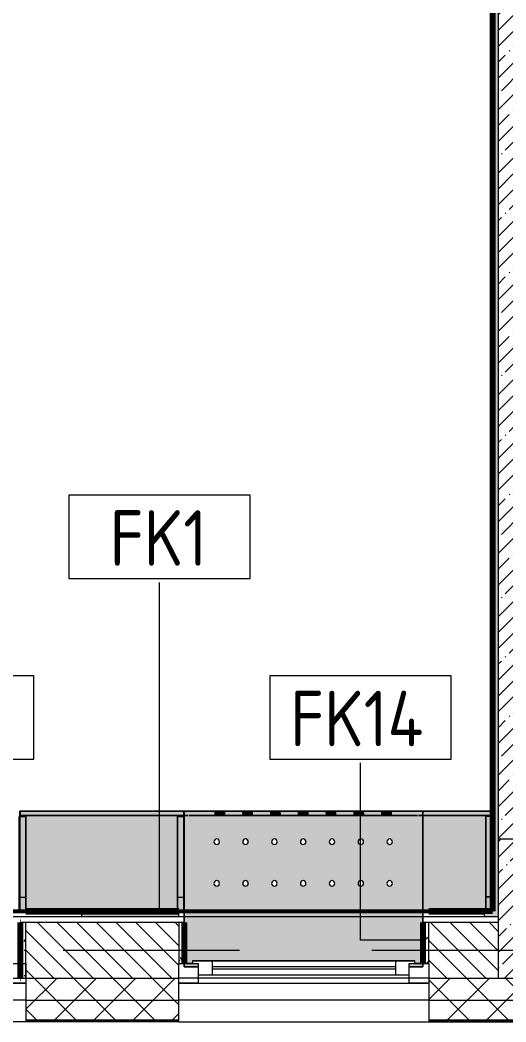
# Model space of a CAD drawing. Header units: millimetres. Extents: x 35144 to 233944, y -8553 to 29000.
# Drawn here: x 63689 to 65438, y -258 to 3348 of the extents above; entities that cross this region are included whole.
import ezdxf

# ---------------------------------------------------------------- set-up
doc = ezdxf.new("R2010")
doc.units = ezdxf.units.MM
doc.linetypes.add('Осевая', pattern=[3175, 635, -476.25, 1587.5, -476.25])
for name, color, linetype, lineweight in [('A-GLAZ', 7, 'Continuous', 9), ('A-GLAZ-1', 7, 'Continuous', 13), ('A-WALL', 7, 'Continuous', 9), ('A-WALL-IDEN', 7, 'Continuous', 9), ('I-WALL', 7, 'Continuous', 9), ('S-COLS', 7, 'Continuous', 9), ('Оси-2', 7, 'Осевая', 9)]:
    doc.layers.add(name, color=color, linetype=linetype, lineweight=lineweight)
for name, color, linetype, lineweight, true_color in [('A-WALL-1', 7, 'Continuous', 9, 0xc0c0c0), ('A-WALL-3', 7, 'Continuous', 9, 0xff80c0), ('I-WALL-13', 7, 'Continuous', 53, 0xeaa7bf), ('I-WALL-14', 7, 'Continuous', 53, 0xe0bbbf), ('I-WALL-28', 7, 'Continuous', 80, 0xffd2ff), ('I-WALL-6', 7, 'Continuous', 9, 0xc0c0c0), ('I-WALL-7', 7, 'Continuous', 9, 0xcbc7bf), ('I-WALL-8', 7, 'Continuous', 80, 0xff80c0), ('S-WALL-ANLY', 7, 'Continuous', 13, 0x008040), ('S-WALL-ANLY-1', 7, 'Continuous', 5, 0x008040), ('Знаки-1', 9, 'Continuous', 9, 0x808080), ('Знаки-2', 7, 'Continuous', 9, 0xc1bbaf), ('Знаки-4', 7, 'Continuous', 9, 0xaba79f), ('Знаки-5', 7, 'Continuous', 9, 0xd5cdbe), ('Знаки-6', 7, 'Continuous', 9, 0xd1cabb), ('Знаки-7', 7, 'Continuous', 9, 0xccc5b7), ('Знаки-8', 7, 'Continuous', 9, 0xd4ccbd)]:
    doc.layers.add(name, color=color, linetype=linetype, lineweight=lineweight, true_color=true_color)
doc.layers.add('Знаки-3', color=7, linetype='Continuous', lineweight=9, transparency=0.5)
doc.styles.add('GOST Common', font='GOST_Common.ttf', dxfattribs={"width": 0.9, "height": 200})
pattern_1 = [(0, (0, 0), (121.92, 30.48), [10.058, -81.382, 10.058, -81.382, -487.68]), (0, (0, 0), (121.92, 30.48), [-182.88, 10.058, -172.822, 10.058, -81.382, -213.36]), (0, (0, 0), (121.92, 30.48), [-457.2, 10.058, -50.902, 10.058, -142.342]), (120, (45.72, 15.24), (-87.356454, 90.345817), [10.058, -81.382, 10.058, -81.382, -487.68]), (120, (45.72, 15.24), (-87.356454, 90.345817), [-182.88, 10.058, -172.822, 10.058, -81.382, -213.36]), (120, (45.72, 15.24), (-87.356454, 90.345817), [-457.2, 10.058, -50.902, 10.058, -142.342]), (240, (60.96, 76.2), (-34.563546, -120.825817), [10.058, -81.382, 10.058, -81.382, -487.68]), (240, (60.96, 76.2), (-34.563546, -120.825817), [-182.88, 10.058, -172.822, 10.058, -81.382, -213.36]), (240, (60.96, 76.2), (-34.563546, -120.825817), [-457.2, 10.058, -50.902, 10.058, -142.342])]

# ---------------------------------------------------------------- blocks, each defined once
blk = doc.blocks.new('BSC_Колонна _Прямоугольная - 500х500-V10-План отделки стен 1 этажа в осях 17-23')
at = {"layer": 'S-COLS'}
h = blk.add_hatch(dxfattribs=at)
h.set_pattern_fill('FP_12', color=256, style=0, pattern_type=2)
h.set_pattern_definition([(45, (-65660, -150), (-57.02463, 57.02463), []), (45, (-65602.975, -150), (-57.02463, 57.02463), [100.806, -20.161, 3.353, -16.808])])
h.paths.add_polyline_path([(-250, -250), (250, -250), (250, 250), (-250, 250), (-250, 88)])
for p, q in [((250, 250), (-250, 250)), ((-250, 250), (-250, -250)), ((250, -250), (250, 250)), ((-250, -250), (250, -250))]:
    blk.add_line(p, q, dxfattribs=at)
blk = doc.blocks.new('120_Окно_СКБ_1Ст - 120_Окно_СКБ_1Ст 900х2500_h_-22445987-План отделки стен 1 этажа в осях 17-23')
at = {"layer": 'A-GLAZ'}
for p, q in [((450, -57), (-450, -57)), ((-330, -107), (330, -107)), ((-429, -127), (-400, -127)), ((330, -117), (-330, -117)), ((400, -127), (430, -127))]:
    blk.add_line(p, q, dxfattribs=at)
at = {"layer": 'A-GLAZ-1'}
for p, q in [((-450, -127), (-450, -57)), ((-450, -57), (-380, -57)), ((-380, -57), (-380, -127)), ((380, -127), (380, -57)), ((380, -57), (450, -57)), ((450, -57), (450, -127)), ((380, -87), (-380, -87)), ((-380, -87), (-380, -127)), ((-330, -137), (-330, -87)), ((330, -137), (330, -87)), ((380, -127), (380, -87)), ((-380, -127), (-450, -127)), ((-380, -127), (-400, -127)), ((-400, -127), (-400, -137)), ((-400, -137), (400, -137)), ((400, -137), (-400, -137)), ((450, -127), (380, -127)), ((400, -127), (380, -127)), ((400, -137), (400, -127))]:
    blk.add_line(p, q, dxfattribs=at)
blk = doc.blocks.new('120_Окно_СКБ_2Ст - 120_Окно_СКБ_2Ст 2100х2500 _мал створка справа_-V49-План отделки стен 1 этажа в осях 17-23')
at = {"layer": 'A-GLAZ'}
for p, q in [((1050, -57), (-1050, -57)), ((-1030, -127), (-1028.5, -127))]:
    blk.add_line(p, q, dxfattribs=at)
at = {"layer": 'A-GLAZ-1'}
for p, q in [((-1050, -127), (-1050, -57)), ((-1050, -57), (-980, -57)), ((-980, -127), (-1050, -127))]:
    blk.add_line(p, q, dxfattribs=at)
blk = doc.blocks.new('Зашивка радиатора_ с перфорацией М1 - Зашивка радиатора_ с перфорацией М1-V62-План отделки стен 1 этажа в осях 17-23')
at = {"layer": 'Знаки-3'}
for points in [[(430, 380), (379, 380), (379, 369), (399, 369), (399, 359), (-401, 359), (-401, 369), (-381, 369), (-381, 380), (-430, 380), (-430, 180), (430, 180), (430, 369)], [(321.9, -163.9), (-430, -163.9), (-430, -179.9), (430, -179.7), (430, -163.9), (334.7, -163.9)], [(-318.9, -163.9), (-319, -163.9), (-318.3, -179.9), (-279, -179.9), (-279.7, -163.9), (-318.3, -163.9)], [(-319, -163.9), (-318.3, -179.9), (-279, -179.9), (-279.7, -163.9), (-318.9, -163.9)], [(-306.1, -163.9), (-309, -163.9), (-308.7, -179.9), (-289, -179.9), (-289.3, -163.9), (-304.2, -163.9)], [(-308.7, -163.9), (-309, -163.9), (-308.7, -179.9), (-289, -179.9), (-289.3, -163.9), (-307.7, -163.9)], [(-189.3, -163.9), (-219, -163.9), (-218.3, -179.9), (-179, -179.9), (-179.7, -163.9), (-189, -163.9)], [(-219, -163.9), (-218.3, -179.9), (-179, -179.9), (-179.7, -163.9), (-218.3, -163.9)], [(-192.1, -163.9), (-209, -163.9), (-208.7, -179.9), (-189, -179.9), (-189.3, -163.9), (-191.9, -163.9)], [(-191.9, -163.9), (-209, -163.9), (-208.7, -179.9), (-189, -179.9), (-189.3, -163.9), (-190.3, -163.9)], [(-119, -163.9), (-118.3, -179.9), (-79, -179.9), (-79.7, -163.9), (-118.3, -163.9)], [(-119, -163.9), (-118.3, -179.9), (-79, -179.9), (-79.7, -163.9), (-118.3, -163.9)], [(-108.7, -163.9), (-109, -163.9), (-108.7, -179.9), (-89, -179.9), (-89.3, -163.9), (-107.7, -163.9)], [(-108.7, -163.9), (-109, -163.9), (-108.7, -179.9), (-89, -179.9), (-89.3, -163.9), (-107.7, -163.9)], [(-19, -163.9), (-18.3, -179.9), (21, -179.9), (20.3, -163.9), (-18.3, -163.9)], [(-19, -163.9), (-18.3, -179.9), (21, -179.9), (20.3, -163.9), (-18.3, -163.9)], [(-8.7, -163.9), (-9, -163.9), (-8.7, -179.9), (11, -179.9), (10.7, -163.9), (-7.7, -163.9)], [(-8.7, -163.9), (-9, -163.9), (-8.7, -179.9), (11, -179.9), (10.7, -163.9), (-7.7, -163.9)], [(95.8, -163.9), (81, -163.9), (81.7, -179.9), (121, -179.9), (120.3, -163.9), (96, -163.9)], [(81, -163.9), (81.7, -179.9), (121, -179.9), (120.3, -163.9), (81.7, -163.9)], [(95.8, -163.9), (91, -163.9), (91.3, -179.9), (111, -179.9), (110.7, -163.9), (96, -163.9)], [(101, -163.9), (91, -163.9), (91.3, -179.9), (111, -179.9), (110.7, -163.9), (103.6, -163.9)], [(215.1, -163.9), (181, -163.9), (181.7, -179.9), (221, -179.9), (220.3, -163.9), (218.3, -163.9)], [(195.8, -163.9), (181, -163.9), (181.7, -179.9), (221, -179.9), (220.3, -163.9), (196, -163.9)], [(208.1, -163.9), (191, -163.9), (191.3, -179.9), (211, -179.9), (210.7, -163.9), (208.5, -163.9)], [(191.3, -163.9), (191, -163.9), (191.3, -179.9), (211, -179.9), (210.7, -163.9), (192.3, -163.9)], [(281, -163.9), (281.7, -179.9), (321, -179.9), (320.3, -163.9), (281.7, -163.9)], [(281, -163.9), (281.7, -179.9), (321, -179.9), (320.3, -163.9), (281.7, -163.9)], [(291.3, -163.9), (291, -163.9), (291.3, -179.9), (311, -179.9), (310.7, -163.9), (292.3, -163.9)], [(293.9, -163.9), (291, -163.9), (291.3, -179.9), (311, -179.9), (310.7, -163.9), (295.8, -163.9)]]:
    blk.add_hatch(color=256, dxfattribs=at).paths.add_polyline_path(points)
h = blk.add_hatch(color=256, dxfattribs=at)
h.paths.add_polyline_path([(86.2, 180), (-430, 180), (-430, -179.9), (430.2, -179.9), (430.2, 180), (271.7, 180)])
h.paths.add_polyline_path([(208.5, 90.4), (213.5, 89), (217.2, 85.4), (218.5, 80.4), (217.2, 75.4), (213.5, 71.7), (208.5, 70.4), (203.5, 71.7), (199.8, 75.4), (198.5, 80.4), (199.8, 85.4), (203.5, 89), (205.9, 90)])
h.paths.add_polyline_path([(312.2, 90.4), (317.2, 89), (320.9, 85.4), (322.2, 80.4), (320.9, 75.4), (317.2, 71.7), (312.2, 70.4), (307.2, 71.7), (303.6, 75.4), (302.2, 80.4), (303.6, 85.4), (307.2, 89), (309.7, 90)])
h.paths.add_polyline_path([(1, 90.4), (6, 89), (9.7, 85.4), (11, 80.4), (9.7, 75.4), (6, 71.7), (1, 70.4), (-4, 71.7), (-7.7, 75.4), (-9, 80.4), (-7.7, 85.4), (-4, 89), (-1.6, 90)])
h.paths.add_polyline_path([(104.7, 90.4), (109.7, 89), (113.4, 85.4), (114.7, 80.4), (113.4, 75.4), (109.7, 71.7), (104.7, 70.4), (99.7, 71.7), (96.1, 75.4), (94.7, 80.4), (96.1, 85.4), (99.7, 89), (102.2, 90)])
h.paths.add_polyline_path([(-310.3, 90.4), (-305.3, 89), (-301.6, 85.4), (-300.3, 80.4), (-301.6, 75.4), (-305.3, 71.7), (-310.3, 70.4), (-315.3, 71.7), (-318.9, 75.4), (-320.3, 80.4), (-318.9, 85.4), (-315.3, 89), (-312.8, 90)])
h.paths.add_polyline_path([(-206.5, 90.4), (-201.5, 89), (-197.8, 85.4), (-196.5, 80.4), (-197.8, 75.4), (-201.5, 71.7), (-206.5, 70.4), (-211.5, 71.7), (-215.2, 75.4), (-216.5, 80.4), (-215.2, 85.4), (-211.5, 89), (-209.1, 90)])
h.paths.add_polyline_path([(-102.8, 90.4), (-97.8, 89), (-94.1, 85.4), (-92.8, 80.4), (-94.1, 75.4), (-97.8, 71.7), (-102.8, 70.4), (-107.8, 71.7), (-111.4, 75.4), (-112.8, 80.4), (-111.4, 85.4), (-107.8, 89), (-105.3, 90)])
h.paths.add_polyline_path([(312.2, -59.6), (317.2, -61), (320.9, -64.6), (322.2, -69.6), (320.9, -74.6), (317.2, -78.3), (312.2, -79.6), (307.2, -78.3), (303.6, -74.6), (302.2, -69.6), (303.6, -64.6), (307.2, -61), (309.7, -60)])
h.paths.add_polyline_path([(208.5, -59.6), (213.5, -61), (217.2, -64.6), (218.5, -69.6), (217.2, -74.6), (213.5, -78.3), (208.5, -79.6), (203.5, -78.3), (199.8, -74.6), (198.5, -69.6), (199.8, -64.6), (203.5, -61), (205.9, -60)])
h.paths.add_polyline_path([(104.7, -59.6), (109.7, -61), (113.4, -64.6), (114.7, -69.6), (113.4, -74.6), (109.7, -78.3), (104.7, -79.6), (99.7, -78.3), (96.1, -74.6), (94.7, -69.6), (96.1, -64.6), (99.7, -61), (102.2, -60)])
h.paths.add_polyline_path([(-206.5, -59.6), (-201.5, -61), (-197.8, -64.6), (-196.5, -69.6), (-197.8, -74.6), (-201.5, -78.3), (-206.5, -79.6), (-211.5, -78.3), (-215.2, -74.6), (-216.5, -69.6), (-215.2, -64.6), (-211.5, -61), (-209.1, -60)])
h.paths.add_polyline_path([(-310.3, -59.6), (-305.3, -61), (-301.6, -64.6), (-300.3, -69.6), (-301.6, -74.6), (-305.3, -78.3), (-310.3, -79.6), (-315.3, -78.3), (-318.9, -74.6), (-320.3, -69.6), (-318.9, -64.6), (-315.3, -61), (-312.8, -60)])
h.paths.add_polyline_path([(-102.8, -59.6), (-97.8, -61), (-94.1, -64.6), (-92.8, -69.6), (-94.1, -74.6), (-97.8, -78.3), (-102.8, -79.6), (-107.8, -78.3), (-111.4, -74.6), (-112.8, -69.6), (-111.4, -64.6), (-107.8, -61), (-105.3, -60)])
h.paths.add_polyline_path([(1, -59.6), (6, -61), (9.7, -64.6), (11, -69.6), (9.7, -74.6), (6, -78.3), (1, -79.6), (-4, -78.3), (-7.7, -74.6), (-9, -69.6), (-7.7, -64.6), (-4, -61), (-1.6, -60)])
at = {"layer": 'Знаки-1'}
for p, q in [((-381, 380), (-430, 380)), ((-430, 380), (-430, 180)), ((430, 380), (379, 380)), ((430, 369), (430, 380)), ((430, 180), (430, 221)), ((-430, 180), (430, 180)), ((430.2, 180), (-430, 180)), ((-430, 180), (-430, -179.9)), ((430.2, -179.9), (430.2, 180)), ((-430, -179.9), (430.2, -179.9))]:
    blk.add_line(p, q, dxfattribs=at)
for centre, start, end in [((-310.3, 80.4), 180, 0), ((-310.3, 80.4), 0, 180), ((-206.5, 80.4), 0, 180), ((-206.5, 80.4), 180, 360), ((-102.8, 80.4), 0, 180), ((-102.8, 80.4), 180, 0), ((1, 80.4), 0, 180), ((1, 80.4), 180, 0), ((104.7, 80.4), 0, 180), ((104.7, 80.4), 180, 360), ((208.5, 80.4), 0, 180), ((208.5, 80.4), 180, 0), ((312.2, 80.4), 0, 180), ((312.2, 80.4), 180, 0), ((-310.3, -69.6), 0, 180), ((-310.3, -69.6), 180, 0), ((-206.5, -69.6), 0, 180), ((-206.5, -69.6), 180, 0), ((-102.8, -69.6), 0, 180), ((-102.8, -69.6), 180, 0), ((1, -69.6), 0, 180), ((1, -69.6), 180, 0), ((104.7, -69.6), 0, 180), ((104.7, -69.6), 180, 0), ((208.5, -69.6), 0, 180), ((208.5, -69.6), 180, 0), ((312.2, -69.6), 0, 180), ((312.2, -69.6), 180, 0)]:
    blk.add_arc(centre, 10, start, end, dxfattribs=at)
at = {"layer": 'Знаки-2'}
for p, q in [((430, 180), (-430, 180)), ((-430, -179.9), (-430, 180)), ((-430, 180), (430, 180)), ((430.2, 180), (430.2, -179.9)), ((-414.4, -163.9), (-430, -163.9)), ((-430, -163.9), (-430, -179.9)), ((-430, -179.9), (-319, -179.9)), ((-394.9, -163.9), (-410.5, -163.9)), ((-319, -163.9), (-394.3, -163.9)), ((-319, -163.9), (-279, -163.9)), ((-279, -163.9), (-319, -163.9)), ((-319, -179.9), (-279, -179.9)), ((-279, -179.9), (-319, -179.9)), ((-219, -163.9), (-279, -163.9)), ((-279, -179.9), (-219, -179.9)), ((-219, -163.9), (-209, -163.9)), ((-209, -163.9), (-219, -163.9)), ((-219, -179.9), (-209, -179.9)), ((-209, -179.9), (-219, -179.9)), ((-209, -163.9), (-189, -163.9)), ((-189, -163.9), (-209, -163.9)), ((-209, -179.9), (-189, -179.9)), ((-189, -179.9), (-209, -179.9)), ((-189, -163.9), (-179, -163.9)), ((-179, -163.9), (-189, -163.9)), ((-189, -179.9), (-179, -179.9)), ((-179, -179.9), (-189, -179.9)), ((-119, -163.9), (-179, -163.9)), ((-179, -179.9), (-119, -179.9)), ((-119, -163.9), (-79, -163.9)), ((-79, -163.9), (-119, -163.9)), ((-119, -179.9), (-79, -179.9)), ((-79, -179.9), (-119, -179.9)), ((-19, -163.9), (-79, -163.9)), ((-79, -179.9), (-19, -179.9)), ((-19, -163.9), (21, -163.9)), ((21, -163.9), (-19, -163.9)), ((-19, -179.9), (21, -179.9)), ((21, -179.9), (-19, -179.9)), ((81, -163.9), (21, -163.9)), ((21, -179.9), (81, -179.9)), ((81, -163.9), (91, -163.9)), ((91, -163.9), (81, -163.9)), ((81, -179.9), (91, -179.9)), ((91, -179.9), (81, -179.9)), ((91, -163.9), (111, -163.9)), ((111, -163.9), (91, -163.9)), ((91, -179.9), (111, -179.9)), ((111, -179.9), (91, -179.9)), ((111, -163.9), (121, -163.9)), ((121, -163.9), (111, -163.9)), ((111, -179.9), (121, -179.9)), ((121, -179.9), (111, -179.9)), ((181, -163.9), (121, -163.9)), ((121, -179.9), (181, -179.9)), ((181, -163.9), (221, -163.9)), ((221, -163.9), (181, -163.9)), ((181, -179.9), (221, -179.9)), ((221, -179.9), (181, -179.9)), ((281, -163.9), (221, -163.9)), ((221, -179.9), (281, -179.9)), ((281, -163.9), (321, -163.9)), ((321, -163.9), (281, -163.9)), ((281, -179.9), (321, -179.9)), ((321, -179.9), (281, -179.9)), ((394.9, -163.9), (321, -163.9)), ((321, -179.9), (430, -179.9)), ((411.1, -163.9), (395.4, -163.9)), ((430, -163.9), (414.9, -163.9)), ((430, -163.9), (430, -179.7))]:
    blk.add_line(p, q, dxfattribs=at)
at = {"layer": 'Знаки-4'}
for p, q in [((-430, 180), (-430, 380)), ((-430, 380), (-381, 380)), ((379, 380), (430, 380)), ((430, 380), (430, 369)), ((430, 221), (430, 180)), ((-430, -163.9), (-414.4, -163.9)), ((430.2, -179.9), (-430, -179.9)), ((430, -179.9), (-430, -179.9)), ((-410.5, -163.9), (-394.9, -163.9)), ((-394.3, -163.9), (394.9, -163.9)), ((395.4, -163.9), (411.1, -163.9)), ((414.9, -163.9), (430, -163.9)), ((430, -179.7), (430, -163.9))]:
    blk.add_line(p, q, dxfattribs=at)
for centre, start, end in [((-310.3, 80.4), 0, 180), ((-310.3, 80.4), 180, 360), ((-206.5, 80.4), 0, 180), ((-206.5, 80.4), 180, 360), ((-102.8, 80.4), 0, 180), ((-102.8, 80.4), 180, 360), ((1, 80.4), 0, 180), ((1, 80.4), 180, 360), ((104.7, 80.4), 0, 180), ((104.7, 80.4), 180, 360), ((208.5, 80.4), 0, 180), ((208.5, 80.4), 180, 360), ((312.2, 80.4), 0, 180), ((312.2, 80.4), 180, 0), ((-310.3, -69.6), 0, 180), ((-310.3, -69.6), 180, 360), ((-206.5, -69.6), 0, 180), ((-206.5, -69.6), 180, 270), ((-206.5, -69.6), 285, 360), ((-102.8, -69.6), 0, 180), ((-102.8, -69.6), 180, 360), ((1, -69.6), 0, 180), ((1, -69.6), 180, 360), ((104.7, -69.6), 0, 180), ((104.7, -69.6), 180, 360), ((208.5, -69.6), 0, 180), ((208.5, -69.6), 180, 360), ((312.2, -69.6), 0, 180), ((312.2, -69.6), 180, 360), ((-206.5, -69.6), 270, 285)]:
    blk.add_arc(centre, 10, start, end, dxfattribs=at)
at = {"layer": 'Знаки-5'}
for p, q in [((-304.2, -163.9), (-307.7, -163.9)), ((-307.7, -179.9), (-304.2, -179.9)), ((-294, -163.9), (-304, -163.9)), ((-304, -179.9), (-294, -179.9)), ((-290.3, -163.9), (-293.8, -163.9)), ((-293.8, -179.9), (-290.3, -179.9)), ((-204.2, -163.9), (-207.7, -163.9)), ((-207.7, -179.9), (-204.2, -179.9)), ((-194, -163.9), (-204, -163.9)), ((-204, -179.9), (-194, -179.9)), ((-192.1, -163.9), (-193.8, -163.9)), ((-193.8, -179.9), (-192.1, -179.9)), ((-190.3, -163.9), (-191.9, -163.9)), ((-191.9, -179.9), (-190.3, -179.9)), ((-104.2, -163.9), (-107.7, -163.9)), ((-107.7, -179.9), (-104.2, -179.9)), ((-99.4, -163.9), (-104, -163.9)), ((-104, -179.9), (-99.4, -179.9)), ((-94, -163.9), (-99, -163.9)), ((-99, -179.9), (-94, -179.9)), ((-90.3, -163.9), (-93.8, -163.9)), ((-93.8, -179.9), (-90.3, -179.9)), ((-4.2, -163.9), (-6.1, -163.9)), ((-6.1, -179.9), (-4.2, -179.9)), ((6, -163.9), (-4, -163.9)), ((-4, -179.9), (6, -179.9)), ((9.7, -163.9), (6.2, -163.9)), ((6.2, -179.9), (9.7, -179.9)), ((95.8, -163.9), (92.3, -163.9)), ((92.3, -179.9), (95.8, -179.9)), ((106, -163.9), (96, -163.9)), ((96, -179.9), (106, -179.9)), ((109.7, -163.9), (106.2, -163.9)), ((106.2, -179.9), (109.7, -179.9)), ((195.8, -163.9), (192.3, -163.9)), ((192.3, -179.9), (195.8, -179.9)), ((206, -163.9), (196, -163.9)), ((196, -179.9), (206, -179.9)), ((209.7, -163.9), (206.2, -163.9)), ((206.2, -179.9), (209.7, -179.9)), ((295.8, -163.9), (292.3, -163.9)), ((292.3, -179.9), (295.8, -179.9)), ((306, -163.9), (296, -163.9)), ((296, -179.9), (306, -179.9)), ((309.7, -163.9), (306.2, -163.9)), ((306.2, -179.9), (309.7, -179.9))]:
    blk.add_line(p, q, dxfattribs=at)
at = {"layer": 'Знаки-6'}
for p, q in [((-309, -163.9), (-318.3, -163.9)), ((-318.3, -179.9), (-309, -179.9)), ((-307.7, -163.9), (-304.2, -163.9)), ((-304.2, -163.9), (-307.7, -163.9)), ((-307.7, -179.9), (-304.2, -179.9)), ((-304.2, -179.9), (-307.7, -179.9)), ((-304, -163.9), (-294, -163.9)), ((-294, -163.9), (-304, -163.9)), ((-304, -179.9), (-294, -179.9)), ((-294, -179.9), (-304, -179.9)), ((-293.8, -163.9), (-290.3, -163.9)), ((-290.3, -163.9), (-293.8, -163.9)), ((-293.8, -179.9), (-290.3, -179.9)), ((-290.3, -179.9), (-293.8, -179.9)), ((-284.9, -163.9), (-289, -163.9)), ((-289, -179.9), (-284.9, -179.9)), ((-279.7, -163.9), (-284.9, -163.9)), ((-284.9, -179.9), (-279.7, -179.9)), ((-209, -163.9), (-218.3, -163.9)), ((-218.3, -179.9), (-209, -179.9)), ((-209, -163.9), (-206.1, -163.9)), ((-204.2, -163.9), (-209, -163.9)), ((-209, -179.9), (-208.7, -179.9)), ((-208.7, -179.9), (-209, -179.9)), ((-208.7, -179.9), (-207.7, -179.9)), ((-207.7, -179.9), (-208.7, -179.9)), ((-207.7, -179.9), (-206.1, -179.9)), ((-206.1, -179.9), (-207.7, -179.9)), ((-206.1, -163.9), (-204.2, -163.9)), ((-206.1, -179.9), (-204.2, -179.9)), ((-204.2, -179.9), (-206.1, -179.9)), ((-204, -163.9), (-194, -163.9)), ((-194, -163.9), (-204, -163.9)), ((-204, -179.9), (-201.6, -179.9)), ((-201.6, -179.9), (-204, -179.9)), ((-201.6, -179.9), (-199, -179.9)), ((-199, -179.9), (-201.6, -179.9)), ((-199, -179.9), (-196.4, -179.9)), ((-196.4, -179.9), (-199, -179.9)), ((-196.4, -179.9), (-194, -179.9)), ((-194, -179.9), (-196.4, -179.9)), ((-193.8, -163.9), (-189, -163.9)), ((-189, -163.9), (-193.8, -163.9)), ((-193.8, -179.9), (-191.9, -179.9)), ((-191.9, -179.9), (-193.8, -179.9)), ((-191.9, -179.9), (-190.3, -179.9)), ((-190.3, -179.9), (-191.9, -179.9)), ((-190.3, -179.9), (-189.3, -179.9)), ((-189.3, -179.9), (-190.3, -179.9)), ((-189.3, -179.9), (-189, -179.9)), ((-189, -179.9), (-189.3, -179.9)), ((-179.7, -163.9), (-189, -163.9)), ((-189, -179.9), (-179.7, -179.9)), ((-109, -163.9), (-118.3, -163.9)), ((-118.3, -179.9), (-109, -179.9)), ((-109, -163.9), (-104.2, -163.9)), ((-104.2, -163.9), (-109, -163.9)), ((-109, -179.9), (-104.2, -179.9)), ((-104.2, -179.9), (-109, -179.9)), ((-104, -163.9), (-94, -163.9)), ((-94, -163.9), (-104, -163.9)), ((-104, -179.9), (-94, -179.9)), ((-94, -179.9), (-104, -179.9)), ((-93.8, -163.9), (-89.3, -163.9)), ((-89, -163.9), (-93.8, -163.9)), ((-93.8, -179.9), (-89, -179.9)), ((-89, -179.9), (-93.8, -179.9)), ((-89.3, -163.9), (-89, -163.9)), ((-79.7, -163.9), (-89, -163.9)), ((-89, -179.9), (-79.7, -179.9)), ((-9, -163.9), (-18.3, -163.9)), ((-18.3, -179.9), (-9, -179.9)), ((-6.1, -163.9), (-4.2, -163.9)), ((-4.2, -163.9), (-6.1, -163.9)), ((-6.1, -179.9), (-4.2, -179.9)), ((-4.2, -179.9), (-6.1, -179.9)), ((-4, -163.9), (6, -163.9)), ((1, -163.9), (-4, -163.9)), ((-4, -179.9), (6, -179.9)), ((6, -179.9), (-4, -179.9)), ((6, -163.9), (1, -163.9)), ((6.2, -163.9), (9.7, -163.9)), ((9.7, -163.9), (6.2, -163.9)), ((6.2, -179.9), (9.7, -179.9)), ((9.7, -179.9), (6.2, -179.9)), ((20.3, -163.9), (11, -163.9)), ((11, -179.9), (20.3, -179.9)), ((86.2, -163.9), (81.7, -163.9)), ((81.7, -179.9), (86.2, -179.9)), ((91, -163.9), (86.9, -163.9)), ((86.9, -179.9), (91, -179.9)), ((91, -163.9), (92.3, -163.9)), ((95.8, -163.9), (91, -163.9)), ((91, -179.9), (95.8, -179.9)), ((95.8, -179.9), (91, -179.9)), ((92.3, -163.9), (95.8, -163.9)), ((96, -163.9), (103.6, -163.9)), ((106, -163.9), (96, -163.9)), ((96, -179.9), (101, -179.9)), ((106, -179.9), (96, -179.9)), ((101, -179.9), (106, -179.9)), ((103.6, -163.9), (106, -163.9)), ((106.2, -163.9), (111, -163.9)), ((108.1, -163.9), (106.2, -163.9)), ((106.2, -179.9), (111, -179.9)), ((111, -179.9), (106.2, -179.9)), ((111, -163.9), (108.1, -163.9)), ((120.3, -163.9), (111, -163.9)), ((111, -179.9), (120.3, -179.9)), ((191, -163.9), (181.7, -163.9)), ((181.7, -179.9), (191, -179.9)), ((191, -163.9), (195.8, -163.9)), ((195.8, -163.9), (191, -163.9)), ((191, -179.9), (195.8, -179.9)), ((193.9, -179.9), (191, -179.9)), ((195.8, -179.9), (193.9, -179.9)), ((196, -163.9), (206, -163.9)), ((206, -163.9), (196, -163.9)), ((196, -179.9), (206, -179.9)), ((206, -179.9), (196, -179.9)), ((206.2, -163.9), (211, -163.9)), ((211, -163.9), (206.2, -163.9)), ((206.2, -179.9), (211, -179.9)), ((210.7, -179.9), (206.2, -179.9)), ((211, -179.9), (210.7, -179.9)), ((220.3, -163.9), (211, -163.9)), ((211, -179.9), (220.3, -179.9)), ((291, -163.9), (281.7, -163.9)), ((281.7, -179.9), (291, -179.9)), ((292.3, -163.9), (295.8, -163.9)), ((295.8, -163.9), (292.3, -163.9)), ((292.3, -179.9), (295.8, -179.9)), ((295.8, -179.9), (292.3, -179.9)), ((296, -163.9), (306, -163.9)), ((306, -163.9), (296, -163.9)), ((296, -179.9), (306, -179.9)), ((306, -179.9), (296, -179.9)), ((306.2, -163.9), (309.7, -163.9)), ((309.7, -163.9), (306.2, -163.9)), ((306.2, -179.9), (309.7, -179.9)), ((309.7, -179.9), (306.2, -179.9)), ((320.3, -163.9), (311, -163.9)), ((311, -179.9), (320.3, -179.9))]:
    blk.add_line(p, q, dxfattribs=at)
at = {"layer": 'Знаки-7'}
for p, q in [((-430, -163.9), (-430, -179.9)), ((-319, -163.9), (-309, -163.9)), ((-309, -163.9), (-319, -163.9)), ((-319, -179.9), (-309, -179.9)), ((-309, -179.9), (-319, -179.9)), ((-309, -163.9), (-304.2, -163.9)), ((-304.2, -163.9), (-309, -163.9)), ((-309, -179.9), (-304.2, -179.9)), ((-304.2, -179.9), (-309, -179.9)), ((-304, -163.9), (-294, -163.9)), ((-294, -163.9), (-304, -163.9)), ((-304, -179.9), (-301.6, -179.9)), ((-294, -179.9), (-304, -179.9)), ((-301.6, -179.9), (-294, -179.9)), ((-293.8, -163.9), (-289, -163.9)), ((-289, -163.9), (-293.8, -163.9)), ((-293.8, -179.9), (-291.9, -179.9)), ((-289, -179.9), (-293.8, -179.9)), ((-291.9, -179.9), (-289, -179.9)), ((-289, -163.9), (-284.9, -163.9)), ((-284.9, -163.9), (-289, -163.9)), ((-289, -179.9), (-284.9, -179.9)), ((-284.9, -179.9), (-289, -179.9)), ((-284.9, -163.9), (-279, -163.9)), ((-279, -163.9), (-284.9, -163.9)), ((-284.9, -179.9), (-279, -179.9)), ((-279, -179.9), (-284.9, -179.9)), ((-219, -163.9), (-209, -163.9)), ((-209, -163.9), (-219, -163.9)), ((-219, -179.9), (-209, -179.9)), ((-218.3, -179.9), (-219, -179.9)), ((-216.3, -179.9), (-218.3, -179.9)), ((-213.1, -179.9), (-216.3, -179.9)), ((-209, -179.9), (-213.1, -179.9)), ((-207.7, -163.9), (-204.2, -163.9)), ((-204.2, -163.9), (-207.7, -163.9)), ((-207.7, -179.9), (-204.2, -179.9)), ((-204.2, -179.9), (-207.7, -179.9)), ((-204, -163.9), (-194, -163.9)), ((-194, -163.9), (-204, -163.9)), ((-204, -179.9), (-199, -179.9)), ((-194, -179.9), (-204, -179.9)), ((-199, -179.9), (-194, -179.9)), ((-193.8, -163.9), (-192.1, -163.9)), ((-192.1, -163.9), (-193.8, -163.9)), ((-193.8, -179.9), (-192.1, -179.9)), ((-192.1, -179.9), (-193.8, -179.9)), ((-191.9, -163.9), (-190.3, -163.9)), ((-190.3, -163.9), (-191.9, -163.9)), ((-191.9, -179.9), (-190.3, -179.9)), ((-190.3, -179.9), (-191.9, -179.9)), ((-189, -163.9), (-179, -163.9)), ((-179, -163.9), (-189, -163.9)), ((-189, -179.9), (-181.7, -179.9)), ((-179, -179.9), (-189, -179.9)), ((-181.7, -179.9), (-179, -179.9)), ((-119, -163.9), (-109, -163.9)), ((-109, -163.9), (-119, -163.9)), ((-119, -179.9), (-109, -179.9)), ((-109, -179.9), (-119, -179.9)), ((-109, -163.9), (-104.2, -163.9)), ((-104.2, -163.9), (-109, -163.9)), ((-109, -179.9), (-104.2, -179.9)), ((-104.2, -179.9), (-109, -179.9)), ((-104, -163.9), (-94, -163.9)), ((-94, -163.9), (-104, -163.9)), ((-104, -179.9), (-94, -179.9)), ((-94, -179.9), (-104, -179.9)), ((-93.8, -163.9), (-89, -163.9)), ((-89, -163.9), (-93.8, -163.9)), ((-93.8, -179.9), (-89, -179.9)), ((-89, -179.9), (-93.8, -179.9)), ((-89, -163.9), (-79, -163.9)), ((-79, -163.9), (-89, -163.9)), ((-89, -179.9), (-79, -179.9)), ((-79, -179.9), (-89, -179.9)), ((-19, -163.9), (-9, -163.9)), ((-9, -163.9), (-19, -163.9)), ((-19, -179.9), (-9, -179.9)), ((-9, -179.9), (-19, -179.9)), ((-9, -163.9), (-4.2, -163.9)), ((-4.2, -163.9), (-9, -163.9)), ((-9, -179.9), (-4.2, -179.9)), ((-4.2, -179.9), (-9, -179.9)), ((-4, -163.9), (6, -163.9)), ((6, -163.9), (-4, -163.9)), ((-4, -179.9), (6, -179.9)), ((6, -179.9), (-4, -179.9)), ((6.2, -163.9), (11, -163.9)), ((11, -163.9), (6.2, -163.9)), ((6.2, -179.9), (11, -179.9)), ((11, -179.9), (6.2, -179.9)), ((11, -163.9), (21, -163.9)), ((21, -163.9), (11, -163.9)), ((11, -179.9), (21, -179.9)), ((21, -179.9), (11, -179.9)), ((81, -163.9), (91, -163.9)), ((91, -163.9), (81, -163.9)), ((81, -179.9), (91, -179.9)), ((91, -179.9), (81, -179.9)), ((92.3, -163.9), (95.8, -163.9)), ((95.8, -163.9), (92.3, -163.9)), ((92.3, -179.9), (95.8, -179.9)), ((95.8, -179.9), (92.3, -179.9)), ((96, -163.9), (106, -163.9)), ((106, -163.9), (96, -163.9)), ((96, -179.9), (106, -179.9)), ((106, -179.9), (96, -179.9)), ((106.2, -163.9), (109.7, -163.9)), ((109.7, -163.9), (106.2, -163.9)), ((106.2, -179.9), (109.7, -179.9)), ((109.7, -179.9), (106.2, -179.9)), ((111, -163.9), (121, -163.9)), ((121, -163.9), (111, -163.9)), ((111, -179.9), (121, -179.9)), ((121, -179.9), (111, -179.9)), ((181, -163.9), (191, -163.9)), ((191, -163.9), (181, -163.9)), ((181, -179.9), (191, -179.9)), ((191, -179.9), (181, -179.9)), ((191, -163.9), (195.8, -163.9)), ((195.8, -163.9), (191, -163.9)), ((191, -179.9), (195.8, -179.9)), ((195.8, -179.9), (191, -179.9)), ((196, -163.9), (206, -163.9)), ((206, -163.9), (196, -163.9)), ((196, -179.9), (206, -179.9)), ((206, -179.9), (196, -179.9)), ((206.2, -163.9), (211, -163.9)), ((211, -163.9), (206.2, -163.9)), ((206.2, -179.9), (211, -179.9)), ((211, -179.9), (206.2, -179.9)), ((211, -163.9), (221, -163.9)), ((221, -163.9), (211, -163.9)), ((211, -179.9), (221, -179.9)), ((221, -179.9), (211, -179.9)), ((281, -163.9), (291, -163.9)), ((291, -163.9), (281, -163.9)), ((281, -179.9), (291, -179.9)), ((291, -179.9), (281, -179.9)), ((291, -163.9), (295.8, -163.9)), ((295.8, -163.9), (291, -163.9)), ((291, -179.9), (295.8, -179.9)), ((295.8, -179.9), (291, -179.9)), ((296, -163.9), (306, -163.9)), ((306, -163.9), (296, -163.9)), ((296, -179.9), (306, -179.9)), ((306, -179.9), (296, -179.9)), ((306.2, -163.9), (311, -163.9)), ((311, -163.9), (306.2, -163.9)), ((306.2, -179.9), (311, -179.9)), ((311, -179.9), (306.2, -179.9)), ((311, -163.9), (321, -163.9)), ((321, -163.9), (311, -163.9)), ((311, -179.9), (321, -179.9)), ((321, -179.9), (311, -179.9))]:
    blk.add_line(p, q, dxfattribs=at)
at = {"layer": 'Знаки-8'}
for p, q in [((-309, -163.9), (-304.2, -163.9)), ((-304.2, -163.9), (-309, -163.9)), ((-309, -179.9), (-304.2, -179.9)), ((-304.2, -179.9), (-309, -179.9)), ((-304, -163.9), (-294, -163.9)), ((-294, -163.9), (-304, -163.9)), ((-304, -179.9), (-294, -179.9)), ((-294, -179.9), (-304, -179.9)), ((-293.8, -163.9), (-289, -163.9)), ((-289, -163.9), (-293.8, -163.9)), ((-293.8, -179.9), (-289, -179.9)), ((-289, -179.9), (-293.8, -179.9)), ((-284.9, -163.9), (-284.9, -163.9)), ((-284.9, -163.9), (-284.9, -163.9)), ((-284.9, -179.9), (-284.9, -179.9)), ((-284.9, -179.9), (-284.9, -179.9)), ((-207.7, -163.9), (-204.2, -163.9)), ((-204.2, -163.9), (-207.7, -163.9)), ((-207.7, -179.9), (-204.2, -179.9)), ((-204.2, -179.9), (-207.7, -179.9)), ((-204, -163.9), (-194, -163.9)), ((-194, -163.9), (-204, -163.9)), ((-204, -179.9), (-194, -179.9)), ((-194, -179.9), (-204, -179.9)), ((-193.8, -163.9), (-192.1, -163.9)), ((-192.1, -163.9), (-193.8, -163.9)), ((-193.8, -179.9), (-192.1, -179.9)), ((-192.1, -179.9), (-193.8, -179.9)), ((-191.9, -163.9), (-190.3, -163.9)), ((-190.3, -163.9), (-191.9, -163.9)), ((-191.9, -179.9), (-190.3, -179.9)), ((-190.3, -179.9), (-191.9, -179.9)), ((-107.7, -163.9), (-104.2, -163.9)), ((-104.2, -163.9), (-107.7, -163.9)), ((-107.7, -179.9), (-104.2, -179.9)), ((-104.2, -179.9), (-107.7, -179.9)), ((-104, -163.9), (-94, -163.9)), ((-94, -163.9), (-104, -163.9)), ((-104, -179.9), (-94, -179.9)), ((-94, -179.9), (-104, -179.9)), ((-93.8, -163.9), (-90.3, -163.9)), ((-90.3, -163.9), (-93.8, -163.9)), ((-93.8, -179.9), (-90.3, -179.9)), ((-90.3, -179.9), (-93.8, -179.9)), ((-9, -163.9), (-4.2, -163.9)), ((-4.2, -163.9), (-9, -163.9)), ((-9, -179.9), (-4.2, -179.9)), ((-4.2, -179.9), (-9, -179.9)), ((-4, -163.9), (6, -163.9)), ((6, -163.9), (-4, -163.9)), ((-4, -179.9), (6, -179.9)), ((6, -179.9), (-4, -179.9)), ((6.2, -163.9), (11, -163.9)), ((11, -163.9), (6.2, -163.9)), ((6.2, -179.9), (11, -179.9)), ((11, -179.9), (6.2, -179.9)), ((92.3, -163.9), (95.8, -163.9)), ((95.8, -163.9), (92.3, -163.9)), ((92.3, -179.9), (95.8, -179.9)), ((95.8, -179.9), (92.3, -179.9)), ((96, -163.9), (106, -163.9)), ((106, -163.9), (96, -163.9)), ((96, -179.9), (106, -179.9)), ((106, -179.9), (96, -179.9)), ((106.2, -163.9), (109.7, -163.9)), ((109.7, -163.9), (106.2, -163.9)), ((106.2, -179.9), (109.7, -179.9)), ((109.7, -179.9), (106.2, -179.9)), ((192.3, -163.9), (195.8, -163.9)), ((195.8, -163.9), (192.3, -163.9)), ((192.3, -179.9), (195.8, -179.9)), ((195.8, -179.9), (192.3, -179.9)), ((196, -163.9), (206, -163.9)), ((206, -163.9), (196, -163.9)), ((196, -179.9), (206, -179.9)), ((206, -179.9), (196, -179.9)), ((206.2, -163.9), (209.7, -163.9)), ((209.7, -163.9), (206.2, -163.9)), ((206.2, -179.9), (209.7, -179.9)), ((209.7, -179.9), (206.2, -179.9)), ((291, -163.9), (295.8, -163.9)), ((295.8, -163.9), (291, -163.9)), ((291, -179.9), (295.8, -179.9)), ((295.8, -179.9), (291, -179.9)), ((296, -163.9), (306, -163.9)), ((306, -163.9), (296, -163.9)), ((296, -179.9), (298.4, -179.9)), ((303.6, -179.9), (296, -179.9)), ((298.4, -179.9), (306, -179.9)), ((306, -179.9), (303.6, -179.9)), ((306.2, -163.9), (311, -163.9)), ((311, -163.9), (306.2, -163.9)), ((306.2, -179.9), (308.1, -179.9)), ((311, -179.9), (306.2, -179.9)), ((308.1, -179.9), (311, -179.9))]:
    blk.add_line(p, q, dxfattribs=at)
blk = doc.blocks.new('Зашивка без перфорации М3 - М3_3-V63-План отделки стен 1 этажа в осях 17-23')
at = {"layer": 'Знаки-3'}
for points in [[(-169.8, 180), (-420.8, 180), (-420.8, -179.9), (-169.8, -179.9), (-169.8, 83)], [(-210.2, -163.9), (-420.8, -163.9), (-420.8, -179.9), (-170, -179.9), (-170, -163.9)]]:
    blk.add_hatch(color=256, dxfattribs=at).paths.add_polyline_path(points)
at = {"layer": 'Знаки-1'}
for p, q in [((-169.8, 180), (-420.8, 180)), ((-169.8, -179.9), (-169.8, 180)), ((-420.8, -179.9), (-169.8, -179.9))]:
    blk.add_line(p, q, dxfattribs=at)
at = {"layer": 'Знаки-2'}
for p, q in [((-169.8, 180), (-169.8, -179.9)), ((-170, -163.9), (-420.8, -163.9)), ((-420.8, -179.9), (-170, -179.9)), ((-170, -163.9), (-170, -179.9))]:
    blk.add_line(p, q, dxfattribs=at)
at = {"layer": 'Знаки-4'}
for p, q in [((-420.8, 180), (-169.8, 180)), ((-420.8, -163.9), (-170, -163.9)), ((-169.8, -179.9), (-420.8, -179.9)), ((-170, -179.9), (-420.8, -179.9)), ((-170, -179.9), (-170, -163.9))]:
    blk.add_line(p, q, dxfattribs=at)
blk = doc.blocks.new('Зашивка без перфорации М3 - М3_10-30988418-План отделки стен 1 этажа в осях 17-23')
at = {"layer": 'Знаки-3'}
for points in [[(-430, 180), (-430, -179.9), (160.2, -179.9), (160.2, 180), (-403, 180)], [(-31.9, -163.9), (-430, -163.9), (-430, -179.9), (160, -179.9), (160, -163.9), (153.6, -163.9)]]:
    blk.add_hatch(color=256, dxfattribs=at).paths.add_polyline_path(points)
at = {"layer": 'Знаки-1'}
for p, q in [((160.2, 180), (-430, 180)), ((-430, 180), (-430, -179.9)), ((160.2, -179.9), (160.2, 180)), ((-430, -179.9), (160.2, -179.9))]:
    blk.add_line(p, q, dxfattribs=at)
at = {"layer": 'Знаки-2'}
for p, q in [((-430, -179.9), (-430, 180)), ((160.2, 180), (160.2, -179.9)), ((160, -163.9), (-430, -163.9)), ((-430, -163.9), (-430, -179.9)), ((-430, -179.9), (160, -179.9)), ((160, -163.9), (160, -179.9))]:
    blk.add_line(p, q, dxfattribs=at)
at = {"layer": 'Знаки-4'}
for p, q in [((-430, 180), (160.2, 180)), ((-430, -163.9), (160, -163.9)), ((160.2, -179.9), (-430, -179.9)), ((160, -179.9), (-430, -179.9)), ((160, -179.9), (160, -163.9))]:
    blk.add_line(p, q, dxfattribs=at)
at = {"layer": 'Знаки-7'}
blk.add_line((-430, -163.9), (-430, -179.9), dxfattribs=at)
blk = doc.blocks.new('Зашивка_ торцевая панель - Зашивка_ торцевая панель-V64-План отделки стен 1 этажа в осях 17-23')
at = {"layer": 'Знаки-3'}
blk.add_hatch(color=256, dxfattribs=at).paths.add_polyline_path([(-430, -160), (-406, -160), (-406, 180), (-430, 180), (-430, -64.2)])
at = {"layer": 'Знаки-2'}
for p, q in [((-430, 180), (-430, -110)), ((-430, 180), (-406, 180)), ((-406, -110), (-406, 180)), ((-430, -110), (-430, -160)), ((-406, -110), (-430, -110)), ((-430, -110), (-406, -110)), ((-406, -160), (-406, -110)), ((-430, -160), (-406, -160))]:
    blk.add_line(p, q, dxfattribs=at)
at = {"layer": 'Знаки-4'}
for p, q in [((-430, -160), (-430, 180)), ((-430, 180), (-406, 180)), ((-406, 180), (-406, -160)), ((-430, -160), (-406, -160))]:
    blk.add_line(p, q, dxfattribs=at)
blk = doc.blocks.new('Зашивка_ опоясывающая панель - Зашивка_ опоясывающая панель-V80-План отделки стен 1 этажа в осях 17-23')
at = {"layer": 'Знаки-3'}
for points in [[(-425.6, -110), (-406, -110), (-406, 180), (-430, 180), (-430, -110), (-426.7, -110)], [(-426.7, -160), (-406, -160), (-406, 180), (-430, 180), (-430, -160)]]:
    blk.add_hatch(color=256, dxfattribs=at).paths.add_polyline_path(points)
at = {"layer": 'Знаки-2'}
for p, q in [((-430, 180), (-430, -110)), ((-430, -110), (-430, 180)), ((-430, 180), (-406, 180)), ((-430, 180), (-406, 180)), ((-406, 180), (-406, -110)), ((-406, -110), (-406, 180)), ((-430, -110), (-430, -160)), ((-430, -110), (-406, -110)), ((-430, -110), (-406, -110)), ((-406, -160), (-406, -110)), ((-406, -160), (-430, -160))]:
    blk.add_line(p, q, dxfattribs=at)
at = {"layer": 'Знаки-4'}
for p, q in [((-430, -160), (-430, 180)), ((-430, 180), (-406, 180)), ((-406, 180), (-406, -160)), ((-430, -160), (-406, -160))]:
    blk.add_line(p, q, dxfattribs=at)
at = {"layer": 'Знаки-7'}
for p, q in [((-430, 180), (-430, -110)), ((-430, 180), (-406, 180)), ((-406, -110), (-406, 180))]:
    blk.add_line(p, q, dxfattribs=at)
blk = doc.blocks.new('Зашивка_ опоясывающая панель - Зашивка_ опоясывающая панель-V81-План отделки стен 1 этажа в осях 17-23')
at = {"layer": 'Знаки-3'}
for points in [[(-406.2, -110), (-406, -110), (-406.2, 180), (-430, 180), (-430, -110)], [(-406.2, -160), (-406, -159.5), (-406.2, 180), (-430, 180), (-430, -160)]]:
    blk.add_hatch(color=256, dxfattribs=at).paths.add_polyline_path(points)
at = {"layer": 'Знаки-2'}
for p, q in [((-430, 180), (-430, -110)), ((-430, -110), (-430, 180)), ((-430, 180), (-406.2, 180)), ((-430, 180), (-406.2, 180)), ((-406, 180), (-406, -110)), ((-406, -110), (-406, 180)), ((-430, -110), (-430, -160)), ((-430, -110), (-406.2, -110)), ((-430, -110), (-406.2, -110)), ((-406, -159.5), (-406, -110)), ((-406.2, -160), (-430, -160))]:
    blk.add_line(p, q, dxfattribs=at)
at = {"layer": 'Знаки-4'}
for p, q in [((-430, -160), (-430, 180)), ((-430, 180), (-406.2, 180)), ((-406, 180), (-406, -159.5)), ((-430, -160), (-406.2, -160))]:
    blk.add_line(p, q, dxfattribs=at)
at = {"layer": 'Знаки-7'}
for p, q in [((-430, 180), (-430, -110)), ((-430, 180), (-406.2, 180)), ((-406, -110), (-406, 180))]:
    blk.add_line(p, q, dxfattribs=at)
blk = doc.blocks.new('М_стена_0001 - Типоразмер_без рамки-25382661-План отделки стен 1 этажа в осях 17-23')
at = {"layer": 'A-WALL-IDEN'}
for p, q in [((3.258, 1.523), (-3.273, 1.523)), ((-3.273, 1.523), (-3.273, -1.477)), ((3.258, -1.477), (3.258, 1.523)), ((-3.273, -1.477), (3.258, -1.477))]:
    blk.add_line(p, q, dxfattribs=at)

msp = doc.modelspace()

# ---------------------------------------------------------------- hatches: boundary and pattern name
at = {"layer": 'A-WALL'}
h = msp.add_hatch(dxfattribs=at)
h.set_pattern_fill('FP_22', color=256, style=0, pattern_type=2)
h.set_pattern_definition([(135, (0, 0), (-35.35534, -35.35534), [])])
h.paths.add_polyline_path([(59260, -100), (60010, -100), (60010, 100), (59260, 100), (59260, -44.6)])
h.paths.add_polyline_path([(61410, -100), (61610, -100), (61610, 100), (61410, 100), (61410, -44.6)])
h.paths.add_polyline_path([(65410, -100), (65410, 100), (65160, 100), (65160, -100), (65365, -100)])
h.paths.add_polyline_path([(57160, -100), (57160, 100), (56910, 100), (56910, -100)])
h.paths.add_polyline_path([(63710, -100), (64260, -100), (64260, 100), (63710, 100), (63710, -44.6)])
h.paths.add_polyline_path([(53310, -100), (53310, 100), (52410, 100), (52410, -100), (53119.3, -100)])
h.paths.add_polyline_path([(49408.5, -100), (49771.5, -100), (49771.5, 100), (49060, 100), (49060, -100)])
h.paths.add_polyline_path([(47910, -100), (48160, -100), (48160, 100), (47910, 100)])
h.paths.add_polyline_path([(51871.5, -100), (51910, -100), (51910, 100), (51871.5, 100), (51871.5, -44.6)])
h = msp.add_hatch(dxfattribs=at)
h.set_pattern_fill('FP_17', color=256, style=0, pattern_type=2)
h.set_pattern_definition([(45, (0, 0), (-70.71068, 70.71068), []), (135, (0, 0), (-70.71068, -70.71068), [])])
h.paths.add_polyline_path([(73980, -250), (75700, -250), (75700, -100), (73980, -100)])
h.paths.add_polyline_path([(71560, -250), (72280, -250), (72280, -100), (71560, -100)])
h.paths.add_polyline_path([(70660, -250), (70660, -100), (67060, -100), (67060, -250), (69446.9, -250)])
h.paths.add_polyline_path([(57160, -250), (57160, -100), (56410, -100), (56410, -250), (56910, -250)])
h.paths.add_polyline_path([(60910, -250), (61610, -250), (61610, -100), (60910, -100)])
h.paths.add_polyline_path([(59798.8, -250), (60010, -250), (60010, -100), (59260, -100), (59260, -250), (59427.7, -250)])
h.paths.add_polyline_path([(63710, -250), (64260, -250), (64260, -100), (63710, -100)])
h.paths.add_polyline_path([(65736.1, -250), (66160, -250), (66160, -100), (65160, -100), (65160, -250), (65410, -250)])
h.paths.add_polyline_path([(47410, -250), (48160, -250), (48160, -100), (47410, -100)])
h.paths.add_polyline_path([(49060, -250), (49771.5, -250), (49771.5, -100), (49060, -100)])
h.paths.add_polyline_path([(52006.1, -250), (53310, -250), (53310, -100), (51871.5, -100), (51871.5, -250)])
h.paths.add_polyline_path([(44310, -250), (44310, -100), (42737.5, -100), (42737.5, -250), (44213.4, -250)])
h.paths.add_polyline_path([(40637.5, -250), (40637.5, -100), (39940, -100), (39940, -250), (40502.6, -250)])
h.paths.add_polyline_path([(39040, -250), (39040, -100), (38742.7, -100), (38742.7, -250), (39018.3, -250)])
at = {"layer": 'I-WALL'}
h = msp.add_hatch(dxfattribs=at)
h.set_pattern_fill('FP_80', color=256, style=0, pattern_type=2)
h.set_pattern_definition(pattern_1)
h.paths.add_polyline_path([(65390, 140), (65410, 140), (65410, 7680), (65390, 7680), (65390, 141)])
h = msp.add_hatch(dxfattribs=at)
h.set_pattern_fill('FP_1', color=256, style=0, pattern_type=2)
h.set_pattern_definition([(45, (0, 0), (-57.02463, 57.02463), []), (45, (57.025, 0), (-57.02463, 57.02463), [100.806, -20.161, 3.353, -16.808])])
h.paths.add_polyline_path([(65410, 400), (65630, 400), (65630, 7400), (65410, 7400), (65410, 803.1)])
h = msp.add_hatch(dxfattribs=at)
h.set_pattern_fill('FP_80', color=256, style=0, pattern_type=2)
h.set_pattern_definition(pattern_1)
h.paths.add_polyline_path([(61630, 120), (61631, 120), (61630, 140)])
h.paths.add_polyline_path([(65410, 120), (65410, 140), (65360, 140), (65360, 120), (65365, 120)])
h.paths.add_polyline_path([(63910, 120), (64260, 120), (64260, 140), (63910, 140)])
h = msp.add_hatch(dxfattribs=at)
h.set_pattern_fill('FP_80', color=256, style=0, pattern_type=2)
h.set_pattern_definition(pattern_1)
h.paths.add_polyline_path([(63690, -100), (63710, -100), (63710, 100), (63690, 100), (63690, -44.6)])
h = msp.add_hatch(dxfattribs=at)
h.set_pattern_fill('FP_80', color=256, style=0, pattern_type=2)
h.set_pattern_definition(pattern_1)
h.paths.add_polyline_path([(64260, -48), (64280, -48), (64280, 100), (64260, 100), (64260, -44.6)])
h = msp.add_hatch(dxfattribs=at)
h.set_pattern_fill('FP_80', color=256, style=0, pattern_type=2)
h.set_pattern_definition(pattern_1)
h.paths.add_polyline_path([(65140, -48), (65160, -48), (65160, 100), (65140, 100), (65140, -44.6)])

# ---------------------------------------------------------------- linework, layer by layer
at = {"layer": 'A-WALL'}
for p, q in [((65390, 140), (65360, 140)), ((65390, 141), (65390, 140)), ((63710, -100), (64260, -100)), ((65160, -100), (65410, -100)), ((63710, -250), (64260, -250)), ((65160, -250), (66160, -250)), ((63710, -253), (64260, -253)), ((65160, -253), (66160, -253))]:
    msp.add_line(p, q, dxfattribs=at)
at = {"layer": 'A-WALL-1'}
for p, q in [((64260, 100), (63710, 100)), ((65410, 100), (65160, 100)), ((64260, -258), (64260, -48)), ((65160, -48), (65160, -258)), ((61630, -100), (63690, -100)), ((63710, -100), (63710, -258)), ((64260, -258), (49060, -258)), ((64260, -258), (72280, -258))]:
    msp.add_line(p, q, dxfattribs=at)
at = {"layer": 'A-WALL-3'}
msp.add_line((65390, 141), (65390, 7660), dxfattribs=at)
at = {"layer": 'A-WALL-IDEN'}
for p, q in [((64190.9, 140.5), (64190.9, 1324.2)), ((64914.6, 36.1), (64914.6, 674.5)), ((65133.2, 36.1), (64914.6, 36.1))]:
    msp.add_line(p, q, dxfattribs=at)
at = {"layer": 'I-WALL-13'}
msp.add_line((63633.5, 141), (63710, 141), dxfattribs=at)
at = {"layer": 'I-WALL-14'}
for p, q in [((64260, 141), (64278.8, 141)), ((64279, 141), (65160, 141))]:
    msp.add_line(p, q, dxfattribs=at)
at = {"layer": 'I-WALL-28'}
for p, q in [((63689, 100), (63689, -100)), ((63690, 100), (63689, 100)), ((63690, -100), (63690, 100)), ((64280, 100), (64280, -48)), ((64281, 100), (64280, 100)), ((64281, -48), (64281, 100)), ((65139, 100), (65139, -48)), ((65140, 100), (65139, 100)), ((65140, -48), (65140, 100)), ((64280, -48), (64281, -48)), ((65139, -48), (65140, -48)), ((63689, -100), (63690, -100))]:
    msp.add_line(p, q, dxfattribs=at)
at = {"layer": 'I-WALL-6'}
for p, q in [((65410, 7400), (65410, 400)), ((63910, 140), (63910, 120)), ((64260, 120), (64260, 140)), ((65360, 140), (65360, 120)), ((63710, 100), (63690, 100)), ((63710, -100), (63710, 100)), ((64260, 100), (64260, -48)), ((64280, 100), (64260, 100)), ((65160, 100), (65140, 100)), ((65160, -48), (65160, 100)), ((64260, -48), (64280, -48)), ((65140, -48), (65160, -48)), ((63690, -100), (63710, -100)), ((65160, -100), (64260, -100))]:
    msp.add_line(p, q, dxfattribs=at)
at = {"layer": 'I-WALL-7'}
for p, q in [((63633.7, 140), (65160, 140)), ((65410, 120), (63639.2, 120))]:
    msp.add_line(p, q, dxfattribs=at)
at = {"layer": 'I-WALL-8'}
for p, q in [((65389, 7659), (65389, 141)), ((64260, 141), (63710, 141)), ((63710, 141), (63710, 140)), ((63710, 140), (64260, 140)), ((64260, 140), (64260, 141)), ((65389, 141), (65160, 141)), ((65160, 141), (65160, 140)), ((65160, 140), (65360, 140))]:
    msp.add_line(p, q, dxfattribs=at)
at = {"layer": 'S-WALL-ANLY'}
for p, q in [((63710, -179), (61610, -179)), ((65160, -179), (64260, -179))]:
    msp.add_line(p, q, dxfattribs=at)
at = {"layer": 'S-WALL-ANLY-1'}
for p, q in [((63710, -179), (64260, -179)), ((65160, -179), (66160, -179))]:
    msp.add_line(p, q, dxfattribs=at)
at = {"layer": 'Оси-2'}
msp.add_line((38443.7, 0), (82200, 0), dxfattribs=at)

# ---------------------------------------------------------------- block references
at = {"layer": 'A-GLAZ', "rotation": 180}
for name, p in [('120_Окно_СКБ_2Ст - 120_Окно_СКБ_2Ст 2100х2500 _мал створка справа_-V49-План отделки стен 1 этажа в осях 17-23', (62660, -175)), ('120_Окно_СКБ_1Ст - 120_Окно_СКБ_1Ст 900х2500_h_-22445987-План отделки стен 1 этажа в осях 17-23', (64710, -175))]:
    msp.add_blockref(name, p, dxfattribs=at)
at = {"layer": 'A-WALL-IDEN', "xscale": 99.99999999999993, "yscale": 99.99999999999993, "zscale": 99.99999999999993}
for p in [(64191.7, 1485.8), (63412.9, 836), (64915.4, 836)]:
    msp.add_blockref('М_стена_0001 - Типоразмер_без рамки-25382661-План отделки стен 1 этажа в осях 17-23', p, dxfattribs=at)
at = {"layer": 'S-COLS'}
msp.add_blockref('BSC_Колонна _Прямоугольная - 500х500-V10-План отделки стен 1 этажа в осях 17-23', (65660, 150), dxfattribs=at)
at = {"layer": 'Знаки-2', "rotation": 180}
for name, p in [('Зашивка без перфорации М3 - М3_10-30988418-План отделки стен 1 этажа в осях 17-23', (63848.8, 321)), ('Зашивка радиатора_ с перфорацией М1 - Зашивка радиатора_ с перфорацией М1-V62-План отделки стен 1 этажа в осях 17-23', (64709, 321)), ('Зашивка без перфорации М3 - М3_3-V63-План отделки стен 1 этажа в осях 17-23', (64969.2, 321))]:
    msp.add_blockref(name, p, dxfattribs=at)
at = {"layer": 'Знаки-2'}
msp.add_blockref('Зашивка_ торцевая панель - Зашивка_ торцевая панель-V64-План отделки стен 1 этажа в осях 17-23', (65795, 302.2), dxfattribs=at)
at = {"layer": 'Знаки-4'}
for name, p in [('Зашивка_ опоясывающая панель - Зашивка_ опоясывающая панель-V80-План отделки стен 1 этажа в осях 17-23', (64116, 301)), ('Зашивка_ опоясывающая панель - Зашивка_ опоясывающая панель-V81-План отделки стен 1 этажа в осях 17-23', (64685, 301))]:
    msp.add_blockref(name, p, dxfattribs=at)

# ---------------------------------------------------------------- texts
at = {"layer": 'A-WALL-IDEN', "char_height": 200, "attachment_point": 1, "style": 'GOST Common'}
for s, insert, width in [('FK1', (64011.5, 1583.8), 447.342), ('FK14', (64660.9, 934), 627.721)]:
    msp.add_mtext(s, dxfattribs=dict(at, insert=insert, width=width))

doc.saveas('drawing.dxf')
